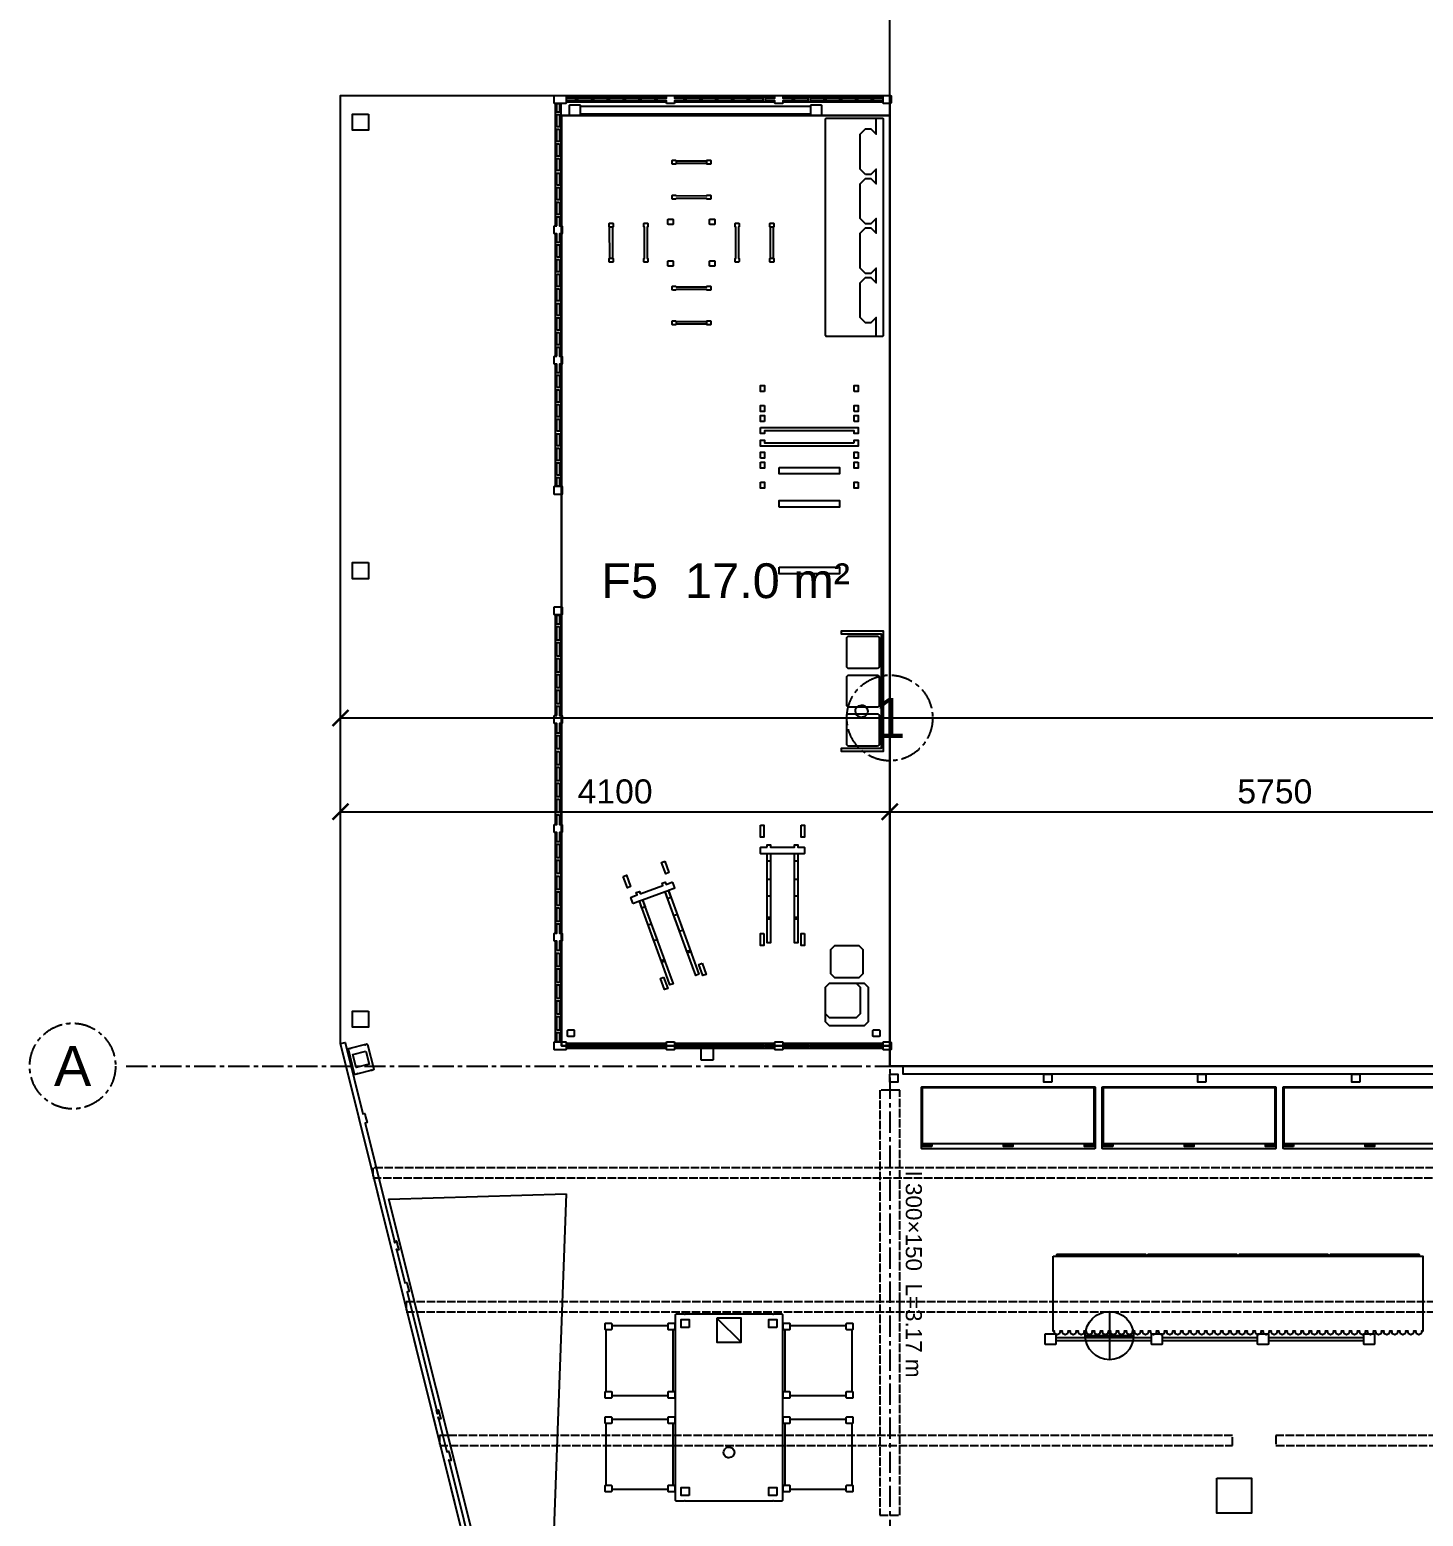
# Model space of a CAD drawing. Header units: millimetres. Extents: x -2320 to 44593, y -183000 to 30400.
# Drawn here: x -2320 to 8083, y -3362 to 7740 of the extents above; entities that cross this region are included whole.
import ezdxf
from ezdxf.enums import TextEntityAlignment as Align

# ---------------------------------------------------------------- set-up
doc = ezdxf.new("R2010")
doc.units = ezdxf.units.MM
doc.header["$LTSCALE"] = 50
doc.linetypes.add('CENTER', pattern=[5.08, 3.175, -0.635, 0.635, -0.635])
doc.linetypes.add('DASHED', pattern=[1.524, 1.27, -0.254])
for name, color, linetype in [('A-AIVAN', 40, 'Continuous'), ('A-BLDG', 8, 'Continuous'), ('A-DIMS', 1, 'Continuous'), ('A-FACADE', 150, 'Continuous'), ('A-FLOR-F1', 2, 'Continuous'), ('A-FLOR-F5', 50, 'Continuous'), ('A-FLOR-TEXT', 7, 'Continuous'), ('A-FURN', 3, 'Continuous'), ('A-FURN-BASE', 9, 'Continuous'), ('A-KIDS', 50, 'Continuous'), ('A-MISC', 9, 'Continuous'), ('A-WALL-CUT', 7, 'Continuous'), ('E-LITE', 1, 'Continuous'), ('E-POWR', 5, 'Continuous'), ('S-BEAM', 1, 'DASHED'), ('S-GRID', 8, 'CENTER'), ('S-PURL', 9, 'DASHED')]:
    doc.layers.add(name, color=color, linetype=linetype)
doc.styles.add('VN', font='arial.ttf')
doc.dimstyles.new('SMK', dxfattribs={"dimtxt": 180, "dimasz": 120, "dimexe": 120, "dimexo": 80, "dimgap": 60, "dimtad": 1, "dimdec": 0, "dimtxsty": 'VN', "dimblk": 'ARCHTICK', "dimcen": 2.5, "dimclrd": 1, "dimclre": 1, "dimclrt": 7, "dimazin": 3, "dimtfac": 1, "dimtmove": 0, "dimatfit": 3})

# ---------------------------------------------------------------- blocks, each defined once
blk = doc.blocks.new('_ARCHTICK')
at = {"color": 0, "linetype": 'BYBLOCK', "const_width": 0.15}
blk.add_lwpolyline([(-0.5, -0.5), (0.5, 0.5)], dxfattribs=at)

msp = doc.modelspace()

# ---------------------------------------------------------------- linework, layer by layer
at = {"layer": 'A-AIVAN'}
msp.add_lwpolyline([(2695.7, 133.6), (2777.7, 133.6), (2781.7, 129.6), (2781.7, 47.6), (2777.7, 43.6), (2695.7, 43.6), (2691.7, 47.6), (2691.7, 129.6)], close=True, dxfattribs=at)
at = {"layer": 'A-BLDG'}
for points in [[(37100, 30400), (37100, 0), (4100, 0), (4100, 30400)], [(37000, 0), (37000, -60), (4200, -60), (4200, 0)], [(4100, -120), (4100, -60), (4160, -60), (4160, -120)], [(5310, -120), (5250, -120), (5250, -60), (5310, -60)], [(6460, -120), (6400, -120), (6400, -60), (6460, -60)], [(7610, -120), (7550, -120), (7550, -60), (7610, -60)]]:
    msp.add_lwpolyline(points, close=True, dxfattribs=at)
at = {"layer": 'A-FACADE'}
msp.add_lwpolyline([(105, -59.9), (58.6, 126.4), (61.6, 131.3), (73.2, 134.2), (78.1, 131.3), (81, 136.1), (178, 160.3), (182.9, 157.3), (185.8, 162.2), (197.4, 165.1), (202.3, 162.2), (248.6, -24.2), (245.7, -29), (234.1, -31.9), (229.2, -29), (226.3, -33.8), (129.2, -58), (124.4, -55.1), (121.5, -59.9), (109.8, -62.8)], close=True, dxfattribs=at)
at = {"layer": 'A-FLOR-F1'}
msp.add_lwpolyline([(18900, -10429.7), (18050, -10513.5), (18050, -10559.9), (15550, -10559.9), (15550, -10759.9), (9000, -11405.5), (9000, -9350), (3200, -9350), (3200, -11977.2), (3025, -11994.5), (0, 167.5), (0, 7250), (4100, 7250), (4100, 7100), (1650, 7100), (1650, 150), (4100, 150), (4100, 0), (15300, 0), (15300, -3300), (28500, -3300)], dxfattribs=at)
at = {"layer": 'A-FLOR-F5'}
msp.add_lwpolyline([(1650, 150), (1650, 7100), (4100, 7100), (4100, 150)], close=True, dxfattribs=at)
at = {"layer": 'A-FURN'}
for points in [[(5621, -580), (4349, -580), (4345, -576), (4345, -164), (4349, -160), (5621, -160), (5625, -164), (5625, -576)], [(6971, -580), (5699, -580), (5695, -576), (5695, -164), (5699, -160), (6971, -160), (6975, -164), (6975, -576)], [(8321, -580), (7049, -580), (7045, -576), (7045, -164), (7049, -160), (8321, -160), (8325, -164), (8325, -576)], [(4415, -600), (4345, -600), (4345, -585), (4415, -585)], [(4950, -585), (5020, -585), (5020, -600), (4950, -600)], [(5555, -585), (5625, -585), (5625, -600), (5555, -600)], [(5765, -600), (5695, -600), (5695, -585), (5765, -585)], [(6300, -585), (6370, -585), (6370, -600), (6300, -600)], [(6905, -585), (6975, -585), (6975, -600), (6905, -600)], [(7115, -600), (7045, -600), (7045, -585), (7115, -585)], [(7650, -585), (7720, -585), (7720, -600), (7650, -600)], [(2506, -1850), (2564, -1850), (2570, -1856), (2576, -1850), (3224, -1850), (3230, -1856), (3236, -1850), (3294, -1850), (3300, -1856), (3300, -3244), (3294, -3250), (3236, -3250), (3230, -3244), (3224, -3250), (2576, -3250), (2570, -3244), (2564, -3250), (2506, -3250), (2500, -3244), (2500, -1856)], [(1979, -1920), (2021, -1920), (2025, -1924), (2025, -1935), (2028, -1937), (2442, -1937), (2445, -1935), (2445, -1924), (2449, -1920), (2491, -1920), (2495, -1924), (2495, -1966), (2480, -1973), (2480, -2427), (2495, -2434), (2495, -2476), (2491, -2480), (2449, -2480), (2445, -2476), (2445, -2465), (2442, -2463), (2028, -2463), (2025, -2465), (2025, -2476), (2021, -2480), (1979, -2480), (1975, -2476), (1975, -2434), (1979, -2430), (1987, -2430), (1983, -2426), (1983, -1974), (1987, -1970), (1979, -1970), (1975, -1966), (1975, -1924)], [(3355, -1924), (3355, -1935), (3358, -1937), (3772, -1937), (3775, -1935), (3775, -1924), (3779, -1920), (3821, -1920), (3825, -1924), (3825, -1966), (3821, -1970), (3813, -1970), (3817, -1974), (3817, -2426), (3813, -2430), (3821, -2430), (3825, -2434), (3825, -2476), (3821, -2480), (3779, -2480), (3775, -2476), (3775, -2465), (3772, -2463), (3358, -2463), (3355, -2465), (3355, -2476), (3351, -2480), (3309, -2480), (3305, -2476), (3305, -2434), (3320, -2427), (3320, -1973), (3305, -1966), (3305, -1924), (3309, -1920), (3351, -1920)], [(5340, -2028), (6053.3, -2028), (6053.3, -2003), (6056.3, -2000), (6130.3, -2000), (6133.3, -2003), (6133.3, -2028), (6846.7, -2028), (6846.7, -2003), (6849.7, -2000), (6923.7, -2000), (6926.7, -2003), (6926.7, -2028), (7640, -2028), (7640, -2003), (7643, -2000), (7717, -2000), (7720, -2003), (7720, -2077), (7717, -2080), (7643, -2080), (7640, -2077), (7640, -2052), (6926.7, -2052), (6926.7, -2077), (6923.7, -2080), (6849.7, -2080), (6846.7, -2077), (6846.7, -2052), (6133.3, -2052), (6133.3, -2077), (6130.3, -2080), (6056.3, -2080), (6053.3, -2077), (6053.3, -2052), (5340, -2052), (5340, -2077), (5337, -2080), (5263, -2080), (5260, -2077), (5260, -2003), (5263, -2000), (5337, -2000), (5340, -2003)], [(1979, -2620), (2021, -2620), (2025, -2624), (2025, -2635), (2028, -2637), (2442, -2637), (2445, -2635), (2445, -2624), (2449, -2620), (2491, -2620), (2495, -2624), (2495, -2666), (2480, -2673), (2480, -3127), (2495, -3134), (2495, -3176), (2491, -3180), (2449, -3180), (2445, -3176), (2445, -3165), (2442, -3163), (2028, -3163), (2025, -3165), (2025, -3176), (2021, -3180), (1979, -3180), (1975, -3176), (1975, -3134), (1979, -3130), (1987, -3130), (1983, -3126), (1983, -2674), (1987, -2670), (1979, -2670), (1975, -2666), (1975, -2624)], [(3355, -2624), (3355, -2635), (3358, -2637), (3772, -2637), (3775, -2635), (3775, -2624), (3779, -2620), (3821, -2620), (3825, -2624), (3825, -2666), (3821, -2670), (3813, -2670), (3817, -2674), (3817, -3126), (3813, -3130), (3821, -3130), (3825, -3134), (3825, -3176), (3821, -3180), (3779, -3180), (3775, -3176), (3775, -3165), (3772, -3163), (3358, -3163), (3355, -3165), (3355, -3176), (3351, -3180), (3309, -3180), (3305, -3176), (3305, -3134), (3320, -3127), (3320, -2673), (3305, -2666), (3305, -2624), (3309, -2620), (3351, -2620)], [(2874.9, -2917.4), (2863.8, -2903.4), (2859.8, -2886), (2860.8, -2877.1), (2868.6, -2860.9), (2882.6, -2849.8), (2900, -2845.8), (2908.9, -2846.8), (2925.1, -2854.6), (2936.2, -2868.6), (2940.2, -2886), (2939.2, -2894.9), (2931.4, -2911.1), (2917.4, -2922.2), (2900, -2926.2), (2891.1, -2925.2)]]:
    msp.add_lwpolyline(points, close=True, dxfattribs=at)
at = {"layer": 'A-FURN-BASE'}
for points in [[(1598, 7250), (1682, 7250), (1685, 7247), (1685, 7193), (1682, 7190), (1598, 7190), (1595, 7193), (1595, 7247)], [(2490.3, 7250), (2493.3, 7247), (2493.3, 7240), (3241.7, 7240), (3241.7, 7247), (3244.7, 7250), (3298.7, 7250), (3301.7, 7247), (3301.7, 7240), (4048, 7240), (4048, 7200), (3301.7, 7200), (3301.7, 7193), (3298.7, 7190), (3244.7, 7190), (3241.7, 7193), (3241.7, 7200), (2493.3, 7200), (2493.3, 7193), (2490.3, 7190), (2436.3, 7190), (2433.3, 7193), (2433.3, 7200), (1687, 7200), (1687, 7240), (2433.3, 7240), (2433.3, 7247), (2436.3, 7250)], [(4050, 7247), (4053, 7250), (4107, 7250), (4110, 7247), (4110, 7193), (4107, 7190), (4053, 7190), (4050, 7193)], [(1605, 6276.7), (1605, 7188), (1645, 7188), (1645, 6276.7), (1652, 6276.7), (1655, 6273.7), (1655, 6219.7), (1652, 6216.7), (1645, 6216.7), (1645, 5303.3), (1652, 5303.3), (1655, 5300.3), (1655, 5246.3), (1652, 5243.3), (1645, 5243.3), (1645, 4332), (1605, 4332), (1605, 5243.3), (1598, 5243.3), (1595, 5246.3), (1595, 5300.3), (1598, 5303.3), (1605, 5303.3), (1605, 6216.7), (1598, 6216.7), (1595, 6219.7), (1595, 6273.7), (1598, 6276.7)], [(1790, 7176), (1790, 7104), (1786, 7100), (1714, 7100), (1710, 7104), (1710, 7176), (1714, 7180), (1786, 7180)], [(3510, 7104), (3510, 7176), (3514, 7180), (3586, 7180), (3590, 7176), (3590, 7104), (3586, 7100), (3514, 7100)], [(3620, 5456), (3620, 7074), (3626, 7080), (4044, 7080), (4050, 7074), (4050, 5456), (4044, 5450), (3626, 5450)], [(2502, 6735), (2478, 6735), (2475, 6738), (2475, 6762), (2478, 6765), (2502, 6765), (2505, 6760), (2735, 6760), (2738, 6765), (2762, 6765), (2765, 6762), (2765, 6738), (2762, 6735), (2738, 6735), (2735, 6740), (2505, 6740)], [(2505, 6502), (2735, 6500), (2738, 6505), (2762, 6505), (2765, 6502), (2765, 6478), (2762, 6475), (2738, 6475), (2735, 6480), (2505, 6480), (2502, 6475), (2478, 6475), (2475, 6478), (2475, 6502), (2478, 6505), (2502, 6505)], [(2008, 6265), (2005, 6268), (2005, 6292), (2008, 6295), (2032, 6295), (2035, 6292), (2035, 6268), (2030, 6265), (2030, 6035), (2035, 6032), (2035, 6008), (2032, 6005), (2008, 6005), (2005, 6008), (2005, 6032), (2010, 6035)], [(2265, 6292), (2268, 6295), (2292, 6295), (2295, 6292), (2295, 6268), (2290, 6265), (2290, 6035), (2295, 6032), (2295, 6008), (2292, 6005), (2268, 6005), (2265, 6008), (2265, 6032), (2270, 6035), (2270, 6265), (2265, 6268)], [(2484.4, 6288.6), (2481.4, 6285.6), (2447.4, 6285.6), (2444.4, 6288.6), (2444.4, 6322.6), (2447.4, 6325.6), (2481.4, 6325.6), (2484.4, 6322.6)], [(2755.6, 6322.6), (2758.6, 6325.6), (2792.6, 6325.6), (2795.6, 6322.6), (2795.6, 6288.6), (2792.6, 6285.6), (2758.6, 6285.6), (2755.6, 6288.6)], [(2975, 6268), (2970, 6265), (2970, 6035), (2975, 6032), (2975, 6008), (2972, 6005), (2948, 6005), (2945, 6008), (2945, 6032), (2950, 6035), (2950, 6265), (2945, 6268), (2945, 6292), (2948, 6295), (2972, 6295), (2975, 6292)], [(3205, 6268), (3205, 6292), (3208, 6295), (3232, 6295), (3235, 6292), (3235, 6268), (3230, 6265), (3230, 6035), (3235, 6032), (3235, 6008), (3232, 6005), (3208, 6005), (3205, 6008), (3205, 6032), (3210, 6035), (3210, 6265)], [(2444.4, 6011.4), (2447.4, 6014.4), (2481.4, 6014.4), (2484.4, 6011.4), (2484.4, 5977.4), (2481.4, 5974.4), (2447.4, 5974.4), (2444.4, 5977.4)], [(2795.6, 5977.4), (2792.6, 5974.4), (2758.6, 5974.4), (2755.6, 5977.4), (2755.6, 6011.4), (2758.6, 6014.4), (2792.6, 6014.4), (2795.6, 6011.4)], [(2478, 5795), (2475, 5798), (2475, 5822), (2478, 5825), (2502, 5825), (2505, 5820), (2735, 5820), (2738, 5825), (2762, 5825), (2765, 5822), (2765, 5798), (2762, 5795), (2738, 5795), (2735, 5800), (2505, 5800), (2502, 5795)], [(2502, 5535), (2478, 5535), (2475, 5538), (2475, 5562), (2478, 5565), (2502, 5565), (2505, 5560), (2735, 5560), (2738, 5565), (2762, 5565), (2765, 5562), (2765, 5538), (2762, 5535), (2738, 5535), (2735, 5540), (2505, 5540)], [(3165, 5037.9), (3135, 5037.9), (3135, 5082.6), (3165, 5082.6)], [(3835, 5037.9), (3835, 5082.6), (3865, 5082.6), (3865, 5037.9)], [(3135, 4362.1), (3165, 4362.1), (3165, 4317.4), (3135, 4317.4)], [(3865, 4362.1), (3865, 4317.4), (3835, 4317.4), (3835, 4362.1)], [(1595, 4327), (1598, 4330), (1652, 4330), (1655, 4327), (1655, 4273), (1652, 4270), (1598, 4270), (1595, 4273)], [(3275, 3725.4), (3725, 3725.4), (3725, 3676.9), (3275, 3676.9)], [(1595, 3427), (1598, 3430), (1652, 3430), (1655, 3427), (1655, 3373), (1652, 3370), (1598, 3370), (1595, 3373)], [(1598, 2617.5), (1605, 2617.5), (1605, 3368), (1645, 3368), (1645, 2617.5), (1652, 2617.5), (1655, 2614.5), (1655, 2560.5), (1652, 2557.5), (1645, 2557.5), (1645, 1805), (1652, 1805), (1655, 1802), (1655, 1748), (1652, 1745), (1645, 1745), (1645, 992.5), (1652, 992.5), (1655, 989.5), (1655, 935.5), (1652, 932.5), (1645, 932.5), (1645, 182), (1605, 182), (1605, 932.5), (1598, 932.5), (1595, 935.5), (1595, 989.5), (1598, 992.5), (1605, 992.5), (1605, 1745), (1598, 1745), (1595, 1748), (1595, 1802), (1598, 1805), (1605, 1805), (1605, 2557.5), (1598, 2557.5), (1595, 2560.5), (1595, 2614.5)], [(4038, 3225), (3740, 3225), (3740, 3250), (4050, 3250), (4050, 2350), (3740, 2350), (3740, 2375), (4038, 2375)], [(4010, 2970), (3790, 2970), (3780, 2980), (3780, 3200), (3790, 3210), (4010, 3210), (4020, 3200), (4020, 2980)], [(3780, 2910), (3790, 2920), (4010, 2920), (4020, 2910), (4020, 2690), (4010, 2680), (3790, 2680), (3780, 2690)], [(4010, 2390), (3790, 2390), (3780, 2400), (3780, 2620), (3790, 2630), (4010, 2630), (4020, 2620), (4020, 2400)], [(3135, 1800), (3160, 1800), (3160, 1710.8), (3135, 1710.8)], [(3440, 1800), (3465, 1800), (3465, 1710.8), (3440, 1710.8)], [(3185, 1635), (3185, 1653.3), (3210, 1653.3), (3210, 1635), (3390, 1635), (3390, 1653.3), (3415, 1653.3), (3415, 1635), (3462, 1635), (3465, 1632), (3465, 1588), (3462, 1585), (3415, 1585), (3415, 1097.9), (3390, 1097.9), (3390, 1585), (3210, 1585), (3210, 1097.9), (3185, 1097.9), (3185, 1585), (3138, 1585), (3135, 1588), (3135, 1632), (3138, 1635)], [(2420.7, 1529.3), (2451.3, 1445.5), (2427.8, 1436.9), (2397.2, 1520.7)], [(2110.7, 1416.1), (2134.2, 1424.7), (2164.8, 1340.9), (2141.3, 1332.3)], [(2237.7, 1286.9), (2406.8, 1348.6), (2400.6, 1365.7), (2424, 1374.3), (2430.3, 1357.2), (2474.5, 1373.3), (2478.3, 1371.5), (2493.4, 1330.1), (2491.6, 1326.3), (2447.4, 1310.2), (2614.5, 852.6), (2591, 844.1), (2424, 1301.6), (2254.9, 1239.9), (2421.9, 782.3), (2398.4, 773.8), (2231.4, 1231.3), (2187.2, 1215.2), (2183.4, 1217), (2168.3, 1258.3), (2170.1, 1262.2), (2214.2, 1278.3), (2208, 1295.4), (2231.5, 1304)], [(3160, 989.2), (3160, 900), (3135, 900), (3135, 989.2)], [(3465, 989.2), (3465, 900), (3440, 900), (3440, 989.2)], [(3900, 870), (3900, 690), (3870, 660), (3690, 660), (3660, 690), (3660, 870), (3690, 900), (3870, 900)], [(2698.7, 767.7), (2729.3, 683.9), (2705.8, 675.3), (2675.2, 759.1)], [(2412.2, 663.1), (2442.8, 579.3), (2419.3, 570.7), (2388.7, 654.5)], [(3940, 590), (3940, 330), (3910, 300), (3650, 300), (3620, 330), (3620, 590), (3650, 620), (3910, 620)], [(1745, 266), (1745, 224), (1741, 220), (1699, 220), (1695, 224), (1695, 266), (1699, 270), (1741, 270)], [(3975, 224), (3975, 266), (3979, 270), (4021, 270), (4025, 266), (4025, 224), (4021, 220), (3979, 220)], [(121.5, -59.9), (109.8, -62.8), (105, -59.9), (58.6, 126.4), (61.6, 131.3), (73.2, 134.2), (78.1, 131.3), (81, 136.1), (178, 160.3), (182.9, 157.3), (185.8, 162.2), (197.4, 165.1), (202.3, 162.2), (248.6, -24.2), (245.7, -29), (234.1, -31.9), (229.2, -29), (226.3, -33.8), (129.2, -58), (124.4, -55.1)], [(1598, 180), (1682, 180), (1685, 177), (1685, 123), (1682, 120), (1598, 120), (1595, 123), (1595, 177)], [(2436.3, 180), (2490.3, 180), (2493.3, 177), (2493.3, 170), (3241.7, 170), (3241.7, 177), (3244.7, 180), (3298.7, 180), (3301.7, 177), (3301.7, 170), (4048, 170), (4048, 130), (3301.7, 130), (3301.7, 123), (3298.7, 120), (3244.7, 120), (3241.7, 123), (3241.7, 130), (2493.3, 130), (2493.3, 123), (2490.3, 120), (2436.3, 120), (2433.3, 123), (2433.3, 130), (1687, 130), (1687, 170), (2433.3, 170), (2433.3, 177)], [(2777.7, 133.6), (2781.7, 129.6), (2781.7, 47.6), (2777.7, 43.6), (2695.7, 43.6), (2691.7, 47.6), (2691.7, 129.6), (2695.7, 133.6)], [(4050, 177), (4053, 180), (4107, 180), (4110, 177), (4110, 123), (4107, 120), (4053, 120), (4050, 123)], [(5630, -618), (4340, -618), (4337, -615), (4337, -157), (4340, -154), (5630, -154), (5633, -157), (5633, -615)], [(5690, -618), (5687, -615), (5687, -157), (5690, -154), (6980, -154), (6983, -157), (6983, -615), (6980, -618)], [(7040, -618), (7037, -615), (7037, -157), (7040, -154), (8330, -154), (8333, -157), (8333, -615), (8330, -618)], [(1685.8, -953.4), (1579.1, -3803.7), (1068.2, -3818.5), (360.7, -994.6)], [(5320, -1420), (8080, -1420), (8080, -1980), (8069.9, -1980), (8072, -1985), (8065.6, -2000.6), (8050, -2007), (8034.4, -2000.6), (8028, -1985), (8030.1, -1980), (8009.9, -1980), (8012, -1985), (8005.6, -2000.6), (7990, -2007), (7974.4, -2000.6), (7968, -1985), (7970.1, -1980), (7949.9, -1980), (7952, -1985), (7945.6, -2000.6), (7930, -2007), (7914.4, -2000.6), (7908, -1985), (7910.1, -1980), (7889.9, -1980), (7892, -1985), (7885.6, -2000.6), (7870, -2007), (7854.4, -2000.6), (7848, -1985), (7850.1, -1980), (7829.9, -1980), (7832, -1985), (7825.6, -2000.6), (7810, -2007), (7794.4, -2000.6), (7788, -1985), (7790.1, -1980), (7769.9, -1980), (7772, -1985), (7765.6, -2000.6), (7750, -2007), (7734.4, -2000.6), (7728, -1985), (7730.1, -1980), (7709.9, -1980), (7712, -1985), (7705.6, -2000.6), (7690, -2007), (7674.4, -2000.6), (7668, -1985), (7670.1, -1980), (7649.9, -1980), (7652, -1985), (7645.6, -2000.6), (7630, -2007), (7614.4, -2000.6), (7608, -1985), (7610.1, -1980), (7589.9, -1980), (7592, -1985), (7585.6, -2000.6), (7570, -2007), (7554.4, -2000.6), (7548, -1985), (7550.1, -1980), (7529.9, -1980), (7532, -1985), (7525.6, -2000.6), (7510, -2007), (7494.4, -2000.6), (7488, -1985), (7490.1, -1980), (7469.9, -1980), (7472, -1985), (7465.6, -2000.6), (7450, -2007), (7434.4, -2000.6), (7428, -1985), (7430.1, -1980), (7409.9, -1980), (7412, -1985), (7405.6, -2000.6), (7390, -2007), (7374.4, -2000.6), (7368, -1985), (7370.1, -1980), (7349.9, -1980), (7352, -1985), (7345.6, -2000.6), (7330, -2007), (7314.4, -2000.6), (7308, -1985), (7310.1, -1980), (7289.9, -1980), (7292, -1985), (7285.6, -2000.6), (7270, -2007), (7254.4, -2000.6), (7248, -1985), (7250.1, -1980), (7229.9, -1980), (7232, -1985), (7225.6, -2000.6), (7210, -2007), (7194.4, -2000.6), (7188, -1985), (7190.1, -1980), (7169.9, -1980), (7172, -1985), (7165.6, -2000.6), (7150, -2007), (7134.4, -2000.6), (7128, -1985), (7130.1, -1980), (7109.9, -1980), (7112, -1985), (7105.6, -2000.6), (7090, -2007), (7074.4, -2000.6), (7068, -1985), (7070.1, -1980), (7049.9, -1980), (7052, -1985), (7045.6, -2000.6), (7030, -2007), (7014.4, -2000.6), (7008, -1985), (7010.1, -1980), (6989.9, -1980), (6992, -1985), (6985.6, -2000.6), (6970, -2007), (6954.4, -2000.6), (6948, -1985), (6950.1, -1980), (6929.9, -1980), (6932, -1985), (6925.6, -2000.6), (6910, -2007), (6894.4, -2000.6), (6888, -1985), (6890.1, -1980), (6869.9, -1980), (6872, -1985), (6865.6, -2000.6), (6850, -2007), (6834.4, -2000.6), (6828, -1985), (6830.1, -1980), (6809.9, -1980), (6812, -1985), (6805.6, -2000.6), (6790, -2007), (6774.4, -2000.6), (6768, -1985), (6770.1, -1980), (6749.9, -1980), (6752, -1985), (6745.6, -2000.6), (6730, -2007), (6714.4, -2000.6), (6708, -1985), (6710.1, -1980), (6689.9, -1980), (6692, -1985), (6685.6, -2000.6), (6670, -2007), (6654.4, -2000.6), (6648, -1985), (6650.1, -1980), (6629.9, -1980), (6632, -1985), (6625.6, -2000.6), (6610, -2007), (6594.4, -2000.6), (6588, -1985), (6590.1, -1980), (6569.9, -1980), (6572, -1985), (6565.6, -2000.6), (6550, -2007), (6534.4, -2000.6), (6528, -1985), (6530.1, -1980), (6509.9, -1980), (6512, -1985), (6505.6, -2000.6), (6490, -2007), (6474.4, -2000.6), (6468, -1985), (6470.1, -1980), (6449.9, -1980), (6452, -1985), (6445.6, -2000.6), (6430, -2007), (6414.4, -2000.6), (6408, -1985), (6410.1, -1980), (6389.9, -1980), (6392, -1985), (6385.6, -2000.6), (6370, -2007), (6354.4, -2000.6), (6348, -1985), (6350.1, -1980), (6329.9, -1980), (6332, -1985), (6325.6, -2000.6), (6310, -2007), (6294.4, -2000.6), (6288, -1985), (6290.1, -1980), (6269.9, -1980), (6272, -1985), (6265.6, -2000.6), (6250, -2007), (6234.4, -2000.6), (6228, -1985), (6230.1, -1980), (6209.9, -1980), (6212, -1985), (6205.6, -2000.6), (6190, -2007), (6174.4, -2000.6), (6168, -1985), (6170.1, -1980), (6149.9, -1980), (6152, -1985), (6145.6, -2000.6), (6130, -2007), (6114.4, -2000.6), (6108, -1985), (6110.1, -1980), (6089.9, -1980), (6092, -1985), (6085.6, -2000.6), (6070, -2007), (6054.4, -2000.6), (6048, -1985), (6050.1, -1980), (6029.9, -1980), (6032, -1985), (6025.6, -2000.6), (6010, -2007), (5994.4, -2000.6), (5988, -1985), (5990.1, -1980), (5969.9, -1980), (5972, -1985), (5965.6, -2000.6), (5950, -2007), (5934.4, -2000.6), (5928, -1985), (5930.1, -1980), (5909.9, -1980), (5912, -1985), (5905.6, -2000.6), (5890, -2007), (5874.4, -2000.6), (5868, -1985), (5870.1, -1980), (5849.9, -1980), (5852, -1985), (5845.6, -2000.6), (5830, -2007), (5814.4, -2000.6), (5808, -1985), (5810.1, -1980), (5789.9, -1980), (5792, -1985), (5785.6, -2000.6), (5770, -2007), (5754.4, -2000.6), (5748, -1985), (5750.1, -1980), (5729.9, -1980), (5732, -1985), (5725.6, -2000.6), (5710, -2007), (5694.4, -2000.6), (5688, -1985), (5690.1, -1980), (5669.9, -1980), (5672, -1985), (5665.6, -2000.6), (5650, -2007), (5634.4, -2000.6), (5628, -1985), (5630.1, -1980), (5609.9, -1980), (5612, -1985), (5605.6, -2000.6), (5590, -2007), (5574.4, -2000.6), (5568, -1985), (5570.1, -1980), (5549.9, -1980), (5552, -1985), (5545.6, -2000.6), (5530, -2007), (5514.4, -2000.6), (5508, -1985), (5510.1, -1980), (5489.9, -1980), (5492, -1985), (5485.6, -2000.6), (5470, -2007), (5454.4, -2000.6), (5448, -1985), (5450.1, -1980), (5429.9, -1980), (5432, -1985), (5425.6, -2000.6), (5410, -2007), (5394.4, -2000.6), (5388, -1985), (5390.1, -1980), (5369.9, -1980), (5372, -1985), (5365.6, -2000.6), (5350, -2007), (5334.4, -2000.6), (5328, -1985), (5330.1, -1980), (5320, -1980)], [(6009, -1417), (5351, -1417), (5351, -1408), (6009, -1408)], [(6031, -1408), (6689, -1408), (6689, -1417), (6031, -1417)], [(6711, -1417), (6711, -1408), (7369, -1408), (7369, -1417)], [(7391, -1417), (7391, -1408), (8049, -1408), (8049, -1417)], [(2025, -1966), (2021, -1970), (1979, -1970), (1975, -1966), (1975, -1924), (1979, -1920), (2021, -1920), (2025, -1924)], [(2495, -1966), (2491, -1970), (2449, -1970), (2445, -1966), (2445, -1924), (2449, -1920), (2491, -1920), (2495, -1924)], [(2603, -1953), (2542, -1953), (2542, -1892), (2603, -1892)], [(3258, -1953), (3197, -1953), (3197, -1892), (3258, -1892)], [(3305, -1924), (3309, -1920), (3351, -1920), (3355, -1924), (3355, -1966), (3351, -1970), (3309, -1970), (3305, -1966)], [(3775, -1924), (3779, -1920), (3821, -1920), (3825, -1924), (3825, -1966), (3821, -1970), (3779, -1970), (3775, -1966)], [(5340, -2077), (5337, -2080), (5263, -2080), (5260, -2077), (5260, -2003), (5263, -2000), (5337, -2000), (5340, -2003)], [(6133.3, -2077), (6130.3, -2080), (6056.3, -2080), (6053.3, -2077), (6053.3, -2003), (6056.3, -2000), (6130.3, -2000), (6133.3, -2003)], [(6926.7, -2077), (6923.7, -2080), (6849.7, -2080), (6846.7, -2077), (6846.7, -2003), (6849.7, -2000), (6923.7, -2000), (6926.7, -2003)], [(7720, -2077), (7717, -2080), (7643, -2080), (7640, -2077), (7640, -2003), (7643, -2000), (7717, -2000), (7720, -2003)], [(2025, -2476), (2021, -2480), (1979, -2480), (1975, -2476), (1975, -2434), (1979, -2430), (2021, -2430), (2025, -2434)], [(2495, -2476), (2491, -2480), (2449, -2480), (2445, -2476), (2445, -2434), (2449, -2430), (2491, -2430), (2495, -2434)], [(3305, -2434), (3309, -2430), (3351, -2430), (3355, -2434), (3355, -2476), (3351, -2480), (3309, -2480), (3305, -2476)], [(3775, -2434), (3779, -2430), (3821, -2430), (3825, -2434), (3825, -2476), (3821, -2480), (3779, -2480), (3775, -2476)], [(2025, -2666), (2021, -2670), (1979, -2670), (1975, -2666), (1975, -2624), (1979, -2620), (2021, -2620), (2025, -2624)], [(2495, -2666), (2491, -2670), (2449, -2670), (2445, -2666), (2445, -2624), (2449, -2620), (2491, -2620), (2495, -2624)], [(3305, -2624), (3309, -2620), (3351, -2620), (3355, -2624), (3355, -2666), (3351, -2670), (3309, -2670), (3305, -2666)], [(3775, -2624), (3779, -2620), (3821, -2620), (3825, -2624), (3825, -2666), (3821, -2670), (3779, -2670), (3775, -2666)], [(2025, -3176), (2021, -3180), (1979, -3180), (1975, -3176), (1975, -3134), (1979, -3130), (2021, -3130), (2025, -3134)], [(2495, -3176), (2491, -3180), (2449, -3180), (2445, -3176), (2445, -3134), (2449, -3130), (2491, -3130), (2495, -3134)], [(2603, -3208), (2542, -3208), (2542, -3147), (2603, -3147)], [(3258, -3208), (3197, -3208), (3197, -3147), (3258, -3147)], [(3305, -3134), (3309, -3130), (3351, -3130), (3355, -3134), (3355, -3176), (3351, -3180), (3309, -3180), (3305, -3176)], [(3775, -3134), (3779, -3130), (3821, -3130), (3825, -3134), (3825, -3176), (3821, -3180), (3779, -3180), (3775, -3176)]]:
    msp.add_lwpolyline(points, close=True, dxfattribs=at)
at = {"layer": 'A-KIDS'}
for points in [[(1682, 7190), (1635, 7190), (1635, 7124.3), (1615, 7124.3), (1615, 7190), (1598, 7190), (1595, 7193), (1595, 7247), (1598, 7250), (1682, 7250), (1685, 7247), (1685, 7230), (1755.2, 7230), (1755.2, 7210), (1685, 7210), (1685, 7193)], [(1772.9, 7230), (1873.2, 7230), (1873.2, 7210), (1772.9, 7210)], [(1991.3, 7210), (1890.9, 7210), (1890.9, 7230), (1991.3, 7230)], [(2009, 7230), (2109.3, 7230), (2109.3, 7210), (2009, 7210)], [(2227.4, 7210), (2127.1, 7210), (2127.1, 7230), (2227.4, 7230)], [(2245.1, 7230), (2345.4, 7230), (2345.4, 7210), (2245.1, 7210)], [(2363.2, 7230), (2433.3, 7230), (2433.3, 7247), (2436.3, 7250), (2490.3, 7250), (2493.3, 7247), (2493.3, 7230), (2563.5, 7230), (2563.5, 7210), (2493.3, 7210), (2493.3, 7193), (2490.3, 7190), (2436.3, 7190), (2433.3, 7193), (2433.3, 7210), (2363.2, 7210)], [(2581.2, 7230), (2681.6, 7230), (2681.6, 7210), (2581.2, 7210)], [(2699.3, 7230), (2799.6, 7230), (2799.6, 7210), (2699.3, 7210)], [(2917.7, 7210), (2817.3, 7210), (2817.3, 7230), (2917.7, 7230)], [(2935.4, 7230), (3035.7, 7230), (3035.7, 7210), (2935.4, 7210)], [(3153.8, 7210), (3053.5, 7210), (3053.5, 7230), (3153.8, 7230)], [(3171.5, 7230), (3241.7, 7230), (3241.7, 7247), (3244.7, 7250), (3298.7, 7250), (3301.7, 7247), (3301.7, 7230), (3371.8, 7230), (3371.8, 7210), (3301.7, 7210), (3301.7, 7193), (3298.7, 7190), (3244.7, 7190), (3241.7, 7193), (3241.7, 7210), (3171.5, 7210)], [(3489.9, 7210), (3389.6, 7210), (3389.6, 7230), (3489.9, 7230)], [(3507.6, 7230), (3607.9, 7230), (3607.9, 7210), (3507.6, 7210)], [(3726, 7210), (3625.7, 7210), (3625.7, 7230), (3726, 7230)], [(3743.7, 7230), (3844, 7230), (3844, 7210), (3743.7, 7210)], [(3962.1, 7210), (3861.8, 7210), (3861.8, 7230), (3962.1, 7230)], [(3979.8, 7230), (4050, 7230), (4050, 7247), (4053, 7250), (4107, 7250), (4110, 7247), (4110, 7193), (4107, 7190), (4053, 7190), (4050, 7193), (4050, 7210), (3979.8, 7210)], [(1615, 7015.1), (1615, 7106.6), (1635, 7106.6), (1635, 7015.1)], [(1793, 7170), (3507, 7170), (3510, 7167), (3510, 7176), (3514, 7180), (3586, 7180), (3590, 7176), (3590, 7104), (3586, 7100), (3514, 7100), (3510, 7104), (3510, 7113), (3507, 7110), (1793, 7110), (1790, 7113), (1790, 7104), (1786, 7100), (1714, 7100), (1710, 7104), (1710, 7176), (1714, 7180), (1786, 7180), (1790, 7176), (1790, 7167)], [(1635, 6997.4), (1635, 6906), (1615, 6906), (1615, 6997.4)], [(3920, 6660), (3880, 6700), (3880, 6960), (3920, 7000), (3960, 7000), (4000, 6960), (4000, 7076), (4004, 7080), (4046, 7080), (4050, 7076), (4050, 5454), (4046, 5450), (4004, 5450), (4000, 5454), (4000, 5590), (3960, 5550), (3920, 5550), (3880, 5590), (3880, 5850), (3920, 5890), (3960, 5890), (4000, 5850), (4000, 5960), (3960, 5920), (3920, 5920), (3880, 5960), (3880, 6220), (3920, 6260), (3960, 6260), (4000, 6220), (4000, 6330), (3960, 6290), (3920, 6290), (3880, 6330), (3880, 6590), (3920, 6630), (3960, 6630), (4000, 6590), (4000, 6700), (3960, 6660)], [(1635, 6888.2), (1635, 6796.8), (1615, 6796.8), (1615, 6888.2)], [(1635, 6779), (1635, 6687.6), (1615, 6687.6), (1615, 6779)], [(1615, 6578.5), (1615, 6669.9), (1635, 6669.9), (1635, 6578.5)], [(2475, 6738), (2475, 6762), (2478, 6765), (2502, 6765), (2505, 6762), (2505, 6738), (2502, 6735), (2478, 6735)], [(2735, 6738), (2735, 6762), (2738, 6765), (2762, 6765), (2765, 6762), (2765, 6738), (2762, 6735), (2738, 6735)], [(1615, 6469.3), (1615, 6560.7), (1635, 6560.7), (1635, 6469.3)], [(1635, 6451.6), (1635, 6360.1), (1615, 6360.1), (1615, 6451.6)], [(1615, 6276.7), (1615, 6342.4), (1635, 6342.4), (1635, 6276.7), (1652, 6276.7), (1655, 6273.7), (1655, 6219.7), (1652, 6216.7), (1635, 6216.7), (1635, 6150.9), (1615, 6150.9), (1615, 6216.7), (1598, 6216.7), (1595, 6219.7), (1595, 6273.7), (1598, 6276.7)], [(2032, 6265), (2008, 6265), (2005, 6268), (2005, 6292), (2008, 6295), (2032, 6295), (2035, 6292), (2035, 6268)], [(2447.4, 6285.6), (2444.4, 6288.6), (2444.4, 6322.6), (2447.4, 6325.6), (2481.4, 6325.6), (2484.4, 6322.6), (2484.4, 6288.6), (2481.4, 6285.6)], [(2792.6, 6325.6), (2795.6, 6322.6), (2795.6, 6288.6), (2792.6, 6285.6), (2758.6, 6285.6), (2755.6, 6288.6), (2755.6, 6322.6), (2758.6, 6325.6)], [(3208, 6295), (3232, 6295), (3235, 6292), (3235, 6268), (3232, 6265), (3208, 6265), (3205, 6268), (3205, 6292)], [(1615, 6041.8), (1615, 6133.2), (1635, 6133.2), (1635, 6041.8)], [(1635, 6024), (1635, 5932.6), (1615, 5932.6), (1615, 6024)], [(2032, 6005), (2008, 6005), (2005, 6008), (2005, 6032), (2008, 6035), (2032, 6035), (2035, 6032), (2035, 6008)], [(2481.4, 6014.4), (2484.4, 6011.4), (2484.4, 5977.4), (2481.4, 5974.4), (2447.4, 5974.4), (2444.4, 5977.4), (2444.4, 6011.4), (2447.4, 6014.4)], [(2758.6, 5974.4), (2755.6, 5977.4), (2755.6, 6011.4), (2758.6, 6014.4), (2792.6, 6014.4), (2795.6, 6011.4), (2795.6, 5977.4), (2792.6, 5974.4)], [(3208, 6035), (3232, 6035), (3235, 6032), (3235, 6008), (3232, 6005), (3208, 6005), (3205, 6008), (3205, 6032)], [(1615, 5914.9), (1635, 5914.9), (1635, 5823.5), (1615, 5823.5)], [(1635, 5805.7), (1635, 5714.3), (1615, 5714.3), (1615, 5805.7)], [(1615, 5605.1), (1615, 5696.5), (1635, 5696.5), (1635, 5605.1)], [(1615, 5496), (1615, 5587.4), (1635, 5587.4), (1635, 5496)], [(2505, 5562), (2505, 5538), (2502, 5535), (2478, 5535), (2475, 5538), (2475, 5562), (2478, 5565), (2502, 5565)], [(2765, 5562), (2765, 5538), (2762, 5535), (2738, 5535), (2735, 5538), (2735, 5562), (2738, 5565), (2762, 5565)], [(1635, 5478.2), (1635, 5386.8), (1615, 5386.8), (1615, 5478.2)], [(1615, 5303.3), (1615, 5369.1), (1635, 5369.1), (1635, 5303.3), (1652, 5303.3), (1655, 5300.3), (1655, 5246.3), (1652, 5243.3), (1635, 5243.3), (1635, 5177.6), (1615, 5177.6), (1615, 5243.3), (1598, 5243.3), (1595, 5246.3), (1595, 5300.3), (1598, 5303.3)], [(1615, 5068.4), (1615, 5159.9), (1635, 5159.9), (1635, 5068.4)], [(1635, 5050.7), (1635, 4959.3), (1615, 4959.3), (1615, 5050.7)], [(1635, 4941.5), (1635, 4850.1), (1615, 4850.1), (1615, 4941.5)], [(3165, 4933.5), (3165, 4888.9), (3135, 4888.9), (3135, 4933.5)], [(3835, 4888.9), (3835, 4933.5), (3865, 4933.5), (3865, 4888.9)], [(1615, 4741), (1615, 4832.4), (1635, 4832.4), (1635, 4741)], [(3165, 4814.3), (3135, 4814.3), (3135, 4859), (3165, 4859)], [(3835, 4814.3), (3835, 4859), (3865, 4859), (3865, 4814.3)], [(1615, 4631.8), (1615, 4723.2), (1635, 4723.2), (1635, 4631.8)], [(3135, 4769.6), (3865, 4769.6), (3865, 4724.9), (3835, 4724.9), (3835, 4744.2), (3165, 4744.2), (3165, 4724.9), (3135, 4724.9)], [(3835, 4655.8), (3835, 4675.1), (3865, 4675.1), (3865, 4630.4), (3135, 4630.4), (3135, 4675.1), (3165, 4675.1), (3165, 4655.8)], [(1635, 4614), (1635, 4522.6), (1615, 4522.6), (1615, 4614)], [(3135, 4541), (3135, 4585.7), (3165, 4585.7), (3165, 4541)], [(3865, 4585.7), (3865, 4541), (3835, 4541), (3835, 4585.7)], [(1615, 4413.5), (1615, 4504.9), (1635, 4504.9), (1635, 4413.5)], [(3135, 4511.1), (3165, 4511.1), (3165, 4466.5), (3135, 4466.5)], [(3275, 4471.8), (3725, 4471.8), (3725, 4423.4), (3275, 4423.4)], [(3865, 4511.1), (3865, 4466.5), (3835, 4466.5), (3835, 4511.1)], [(1615, 4330), (1615, 4395.7), (1635, 4395.7), (1635, 4330), (1652, 4330), (1655, 4327), (1655, 4273), (1652, 4270), (1598, 4270), (1595, 4273), (1595, 4327), (1598, 4330)], [(3275, 4174.6), (3275, 4223), (3725, 4223), (3725, 4174.6)], [(1635, 3370), (1635, 3299.5), (1615, 3299.5), (1615, 3370), (1598, 3370), (1595, 3373), (1595, 3427), (1598, 3430), (1652, 3430), (1655, 3427), (1655, 3373), (1652, 3370)], [(1635, 3281.8), (1635, 3180.7), (1615, 3180.7), (1615, 3281.8)], [(3740, 3250), (4050, 3250), (4050, 2350), (3740, 2350), (3740, 2375), (4038, 2375), (4038, 3225), (3740, 3225)], [(1615, 3062), (1615, 3163), (1635, 3163), (1635, 3062)], [(1635, 3044.3), (1635, 2943.2), (1615, 2943.2), (1615, 3044.3)], [(1615, 2824.5), (1615, 2925.5), (1635, 2925.5), (1635, 2824.5)], [(1615, 2705.7), (1615, 2806.8), (1635, 2806.8), (1635, 2705.7)], [(1615, 2617.5), (1615, 2688), (1635, 2688), (1635, 2617.5), (1652, 2617.5), (1655, 2614.5), (1655, 2560.5), (1652, 2557.5), (1635, 2557.5), (1635, 2487), (1615, 2487), (1615, 2557.5), (1598, 2557.5), (1595, 2560.5), (1595, 2614.5), (1598, 2617.5)], [(3850.2, 2627), (3844, 2650), (3845.6, 2661.9), (3850.2, 2673), (3867, 2689.8), (3890, 2696), (3901.9, 2694.4), (3913, 2689.8), (3929.8, 2673), (3936, 2650), (3934.4, 2638.1), (3929.8, 2627), (3913, 2610.2), (3890, 2604), (3878.1, 2605.6), (3867, 2610.2)], [(1615, 2368.2), (1615, 2469.3), (1635, 2469.3), (1635, 2368.2)], [(1635, 2350.5), (1635, 2249.5), (1615, 2249.5), (1615, 2350.5)], [(1635, 2231.8), (1635, 2130.7), (1615, 2130.7), (1615, 2231.8)], [(1635, 2113), (1635, 2012), (1615, 2012), (1615, 2113)], [(1635, 1994.3), (1635, 1893.2), (1615, 1893.2), (1615, 1994.3)], [(1635, 1875.5), (1635, 1805), (1652, 1805), (1655, 1802), (1655, 1748), (1652, 1745), (1635, 1745), (1635, 1674.5), (1615, 1674.5), (1615, 1745), (1598, 1745), (1595, 1748), (1595, 1802), (1598, 1805), (1615, 1805), (1615, 1875.5)], [(1615, 1555.7), (1615, 1656.8), (1635, 1656.8), (1635, 1555.7)], [(3210, 1530), (3185, 1530), (3185, 1586.7), (3210, 1586.7)], [(3415, 1530), (3390, 1530), (3390, 1586.7), (3415, 1586.7)], [(1615, 1437), (1615, 1538), (1635, 1538), (1635, 1437)], [(1635, 1419.3), (1635, 1318.2), (1615, 1318.2), (1615, 1419.3)], [(3185, 1270), (3185, 1396.7), (3210, 1396.7), (3210, 1270)], [(3390, 1270), (3390, 1396.7), (3415, 1396.7), (3415, 1270)], [(1615, 1199.5), (1615, 1300.5), (1635, 1300.5), (1635, 1199.5)], [(2273.7, 1188.2), (2250.3, 1179.7), (2230.8, 1232.9), (2254.3, 1241.5)], [(2466.3, 1258.5), (2442.8, 1249.9), (2423.4, 1303.2), (2446.9, 1311.8)], [(1635, 1181.8), (1635, 1080.7), (1615, 1080.7), (1615, 1181.8)], [(2532, 1005.7), (2488.5, 1124.7), (2512, 1133.3), (2555.5, 1014.3)], [(3210, 1112.5), (3210, 920), (3185, 920), (3185, 1112.5)], [(3415, 1112.5), (3415, 920), (3390, 920), (3390, 1112.5)], [(1615, 862), (1615, 932.5), (1598, 932.5), (1595, 935.5), (1595, 989.5), (1598, 992.5), (1615, 992.5), (1615, 1063), (1635, 1063), (1635, 992.5), (1652, 992.5), (1655, 989.5), (1655, 935.5), (1652, 932.5), (1635, 932.5), (1635, 862)], [(2339.4, 935.4), (2296, 1054.4), (2319.5, 1063), (2362.9, 944)], [(1635, 844.3), (1635, 743.2), (1615, 743.2), (1615, 844.3)], [(2416.9, 796), (2482.9, 615.2), (2459.4, 606.6), (2393.4, 787.5)], [(2609.5, 866.3), (2675.5, 685.5), (2652, 676.9), (2586, 857.8)], [(1615, 624.5), (1615, 725.5), (1635, 725.5), (1635, 624.5)], [(1615, 505.7), (1615, 606.8), (1635, 606.8), (1635, 505.7)], [(3620, 390), (3620, 590), (3650, 620), (3850, 620), (3880, 590), (3880, 390), (3850, 360), (3650, 360)], [(1615, 387), (1615, 488), (1635, 488), (1635, 387)], [(1615, 268.2), (1615, 369.3), (1635, 369.3), (1635, 268.2)], [(1615, 180), (1615, 250.5), (1635, 250.5), (1635, 180), (1682, 180), (1685, 177), (1685, 160), (1755.2, 160), (1755.2, 140), (1685, 140), (1685, 123), (1682, 120), (1598, 120), (1595, 123), (1595, 177), (1598, 180)], [(1699, 220), (1695, 224), (1695, 266), (1699, 270), (1741, 270), (1745, 266), (1745, 224), (1741, 220)], [(4021, 270), (4025, 266), (4025, 224), (4021, 220), (3979, 220), (3975, 224), (3975, 266), (3979, 270)], [(1873.2, 140), (1772.9, 140), (1772.9, 160), (1873.2, 160)], [(1991.3, 160), (1991.3, 140), (1890.9, 140), (1890.9, 160)], [(2109.3, 140), (2009, 140), (2009, 160), (2109.3, 160)], [(2227.4, 140), (2127.1, 140), (2127.1, 160), (2227.4, 160)], [(2345.4, 140), (2245.1, 140), (2245.1, 160), (2345.4, 160)], [(2433.3, 123), (2433.3, 140), (2363.2, 140), (2363.2, 160), (2433.3, 160), (2433.3, 177), (2436.3, 180), (2490.3, 180), (2493.3, 177), (2493.3, 160), (2563.5, 160), (2563.5, 140), (2493.3, 140), (2493.3, 123), (2490.3, 120), (2436.3, 120)], [(2581.2, 160), (2681.6, 160), (2681.6, 140), (2581.2, 140)], [(2699.3, 160), (2799.6, 160), (2799.6, 140), (2699.3, 140)], [(2817.3, 160), (2917.7, 160), (2917.7, 140), (2817.3, 140)], [(2935.4, 160), (3035.7, 160), (3035.7, 140), (2935.4, 140)], [(3153.8, 140), (3053.5, 140), (3053.5, 160), (3153.8, 160)], [(3171.5, 160), (3241.7, 160), (3241.7, 177), (3244.7, 180), (3298.7, 180), (3301.7, 177), (3301.7, 160), (3371.8, 160), (3371.8, 140), (3301.7, 140), (3301.7, 123), (3298.7, 120), (3244.7, 120), (3241.7, 123), (3241.7, 140), (3171.5, 140)], [(3489.9, 140), (3389.6, 140), (3389.6, 160), (3489.9, 160)], [(3507.6, 160), (3607.9, 160), (3607.9, 140), (3507.6, 140)], [(3726, 140), (3625.7, 140), (3625.7, 160), (3726, 160)], [(3743.7, 160), (3844, 160), (3844, 140), (3743.7, 140)], [(3962.1, 140), (3861.8, 140), (3861.8, 160), (3962.1, 160)], [(3979.8, 160), (4050, 160), (4050, 177), (4053, 180), (4107, 180), (4110, 177), (4110, 123), (4107, 120), (4053, 120), (4050, 123), (4050, 140), (3979.8, 140)]]:
    msp.add_lwpolyline(points, close=True, dxfattribs=at)
at = {"layer": 'A-MISC'}
msp.add_lwpolyline([(5320, -1420), (5351, -1420), (5348, -1417), (5348, -1408), (5351, -1405), (6009, -1405), (6012, -1408), (6012, -1417), (6009, -1420), (6031, -1420), (6028, -1417), (6028, -1408), (6031, -1405), (6689, -1405), (6692, -1408), (6692, -1417), (6689, -1420), (6711, -1420), (6708, -1417), (6708, -1408), (6711, -1405), (7369, -1405), (7372, -1408), (7372, -1417), (7369, -1420), (7391, -1420), (7388, -1417), (7388, -1408), (7391, -1405), (8049, -1405), (8052, -1408), (8052, -1417), (8049, -1420), (8080, -1420), (8080, -1980), (8069.9, -1980), (8072, -1985), (8065.6, -2000.6), (8050, -2007), (8034.4, -2000.6), (8028, -1985), (8030.1, -1980), (8009.9, -1980), (8012, -1985), (8005.6, -2000.6), (7990, -2007), (7974.4, -2000.6), (7968, -1985), (7970.1, -1980), (7949.9, -1980), (7952, -1985), (7945.6, -2000.6), (7930, -2007), (7914.4, -2000.6), (7908, -1985), (7910.1, -1980), (7889.9, -1980), (7892, -1985), (7885.6, -2000.6), (7870, -2007), (7854.4, -2000.6), (7848, -1985), (7850.1, -1980), (7829.9, -1980), (7832, -1985), (7825.6, -2000.6), (7810, -2007), (7794.4, -2000.6), (7788, -1985), (7790.1, -1980), (7769.9, -1980), (7772, -1985), (7765.6, -2000.6), (7750, -2007), (7734.4, -2000.6), (7728, -1985), (7730.1, -1980), (7709.9, -1980), (7712, -1985), (7705.6, -2000.6), (7690, -2007), (7674.4, -2000.6), (7668, -1985), (7670.1, -1980), (7649.9, -1980), (7652, -1985), (7645.6, -2000.6), (7630, -2007), (7614.4, -2000.6), (7608, -1985), (7610.1, -1980), (7589.9, -1980), (7592, -1985), (7585.6, -2000.6), (7570, -2007), (7554.4, -2000.6), (7548, -1985), (7550.1, -1980), (7529.9, -1980), (7532, -1985), (7525.6, -2000.6), (7510, -2007), (7494.4, -2000.6), (7488, -1985), (7490.1, -1980), (7469.9, -1980), (7472, -1985), (7465.6, -2000.6), (7450, -2007), (7434.4, -2000.6), (7428, -1985), (7430.1, -1980), (7409.9, -1980), (7412, -1985), (7405.6, -2000.6), (7390, -2007), (7374.4, -2000.6), (7368, -1985), (7370.1, -1980), (7349.9, -1980), (7352, -1985), (7345.6, -2000.6), (7330, -2007), (7314.4, -2000.6), (7308, -1985), (7310.1, -1980), (7289.9, -1980), (7292, -1985), (7285.6, -2000.6), (7270, -2007), (7254.4, -2000.6), (7248, -1985), (7250.1, -1980), (7229.9, -1980), (7232, -1985), (7225.6, -2000.6), (7210, -2007), (7194.4, -2000.6), (7188, -1985), (7190.1, -1980), (7169.9, -1980), (7172, -1985), (7165.6, -2000.6), (7150, -2007), (7134.4, -2000.6), (7128, -1985), (7130.1, -1980), (7109.9, -1980), (7112, -1985), (7105.6, -2000.6), (7090, -2007), (7074.4, -2000.6), (7068, -1985), (7070.1, -1980), (7049.9, -1980), (7052, -1985), (7045.6, -2000.6), (7030, -2007), (7014.4, -2000.6), (7008, -1985), (7010.1, -1980), (6989.9, -1980), (6992, -1985), (6985.6, -2000.6), (6970, -2007), (6954.4, -2000.6), (6948, -1985), (6950.1, -1980), (6929.9, -1980), (6932, -1985), (6925.6, -2000.6), (6910, -2007), (6894.4, -2000.6), (6888, -1985), (6890.1, -1980), (6869.9, -1980), (6872, -1985), (6865.6, -2000.6), (6850, -2007), (6834.4, -2000.6), (6828, -1985), (6830.1, -1980), (6809.9, -1980), (6812, -1985), (6805.6, -2000.6), (6790, -2007), (6774.4, -2000.6), (6768, -1985), (6770.1, -1980), (6749.9, -1980), (6752, -1985), (6745.6, -2000.6), (6730, -2007), (6714.4, -2000.6), (6708, -1985), (6710.1, -1980), (6689.9, -1980), (6692, -1985), (6685.6, -2000.6), (6670, -2007), (6654.4, -2000.6), (6648, -1985), (6650.1, -1980), (6629.9, -1980), (6632, -1985), (6625.6, -2000.6), (6610, -2007), (6594.4, -2000.6), (6588, -1985), (6590.1, -1980), (6569.9, -1980), (6572, -1985), (6565.6, -2000.6), (6550, -2007), (6534.4, -2000.6), (6528, -1985), (6530.1, -1980), (6509.9, -1980), (6512, -1985), (6505.6, -2000.6), (6490, -2007), (6474.4, -2000.6), (6468, -1985), (6470.1, -1980), (6449.9, -1980), (6452, -1985), (6445.6, -2000.6), (6430, -2007), (6414.4, -2000.6), (6408, -1985), (6410.1, -1980), (6389.9, -1980), (6392, -1985), (6385.6, -2000.6), (6370, -2007), (6354.4, -2000.6), (6348, -1985), (6350.1, -1980), (6329.9, -1980), (6332, -1985), (6325.6, -2000.6), (6310, -2007), (6294.4, -2000.6), (6288, -1985), (6290.1, -1980), (6269.9, -1980), (6272, -1985), (6265.6, -2000.6), (6250, -2007), (6234.4, -2000.6), (6228, -1985), (6230.1, -1980), (6209.9, -1980), (6212, -1985), (6205.6, -2000.6), (6190, -2007), (6174.4, -2000.6), (6168, -1985), (6170.1, -1980), (6149.9, -1980), (6152, -1985), (6145.6, -2000.6), (6130, -2007), (6114.4, -2000.6), (6108, -1985), (6110.1, -1980), (6089.9, -1980), (6092, -1985), (6085.6, -2000.6), (6070, -2007), (6054.4, -2000.6), (6048, -1985), (6050.1, -1980), (6029.9, -1980), (6032, -1985), (6025.6, -2000.6), (6010, -2007), (5994.4, -2000.6), (5988, -1985), (5990.1, -1980), (5969.9, -1980), (5972, -1985), (5965.6, -2000.6), (5950, -2007), (5934.4, -2000.6), (5928, -1985), (5930.1, -1980), (5909.9, -1980), (5912, -1985), (5905.6, -2000.6), (5890, -2007), (5874.4, -2000.6), (5868, -1985), (5870.1, -1980), (5849.9, -1980), (5852, -1985), (5845.6, -2000.6), (5830, -2007), (5814.4, -2000.6), (5808, -1985), (5810.1, -1980), (5789.9, -1980), (5792, -1985), (5785.6, -2000.6), (5770, -2007), (5754.4, -2000.6), (5748, -1985), (5750.1, -1980), (5729.9, -1980), (5732, -1985), (5725.6, -2000.6), (5710, -2007), (5694.4, -2000.6), (5688, -1985), (5690.1, -1980), (5669.9, -1980), (5672, -1985), (5665.6, -2000.6), (5650, -2007), (5634.4, -2000.6), (5628, -1985), (5630.1, -1980), (5609.9, -1980), (5612, -1985), (5605.6, -2000.6), (5590, -2007), (5574.4, -2000.6), (5568, -1985), (5570.1, -1980), (5549.9, -1980), (5552, -1985), (5545.6, -2000.6), (5530, -2007), (5514.4, -2000.6), (5508, -1985), (5510.1, -1980), (5489.9, -1980), (5492, -1985), (5485.6, -2000.6), (5470, -2007), (5454.4, -2000.6), (5448, -1985), (5450.1, -1980), (5429.9, -1980), (5432, -1985), (5425.6, -2000.6), (5410, -2007), (5394.4, -2000.6), (5388, -1985), (5390.1, -1980), (5369.9, -1980), (5372, -1985), (5365.6, -2000.6), (5350, -2007), (5334.4, -2000.6), (5328, -1985), (5330.1, -1980), (5320, -1980)], close=True, dxfattribs=at)
at = {"layer": 'A-WALL-CUT'}
for points in [[(210, 7110), (210, 6990), (90, 6990), (90, 7110)], [(210, 3760), (210, 3640), (90, 3640), (90, 3760)], [(210, 410), (210, 290), (90, 290), (90, 410)], [(189.1, 111.5), (213.2, 14.4), (116.2, -9.7), (92.1, 87.4)], [(6542, -3079), (6802, -3079), (6802, -3339), (6542, -3339)]]:
    msp.add_lwpolyline(points, close=True, dxfattribs=at)
msp.add_lwpolyline([(1136.4, -4401.5), (0, 167.5), (34, 175.9), (166.7, -357.8), (181.3, -354.2), (187.2, -378.1), (198.2, -422.1), (183.6, -425.7), (406.1, -1320.3), (403.3, -1308.8), (417.8, -1305.2), (428.8, -1349.2), (434.7, -1373.1), (420.2, -1376.7), (418, -1368), (480.5, -1619.4), (495.1, -1615.7), (501, -1639.6), (512, -1683.7), (497.4, -1687.3), (723.6, -2596.8), (717.1, -2570.4), (731.6, -2566.8), (742.6, -2610.8), (748.5, -2634.7), (734, -2638.3), (729.9, -2622), (794.3, -2880.9), (808.9, -2877.3), (814.8, -2901.2), (825.7, -2945.2), (811.2, -2948.8), (809.5, -2941.9), (1030.8, -3831.9)], dxfattribs=at)
at = {"layer": 'E-LITE'}
for p, q in [((5740, -1833), (5740, -2193)), ((5560, -2013), (5920, -2013))]:
    msp.add_line(p, q, dxfattribs=at)
msp.add_circle((5740, -2013), 180, dxfattribs=at)
at = {"layer": 'E-POWR'}
msp.add_line((2810, -1883), (2990, -2063), dxfattribs=at)
msp.add_lwpolyline([(2810, -1883), (2810, -2063), (2990, -2063), (2990, -1883)], close=True, dxfattribs=at)
at = {"layer": 'S-BEAM'}
msp.add_lwpolyline([(4025, -180), (4025, -3355), (4175, -3355), (4175, -180)], close=True, dxfattribs=at)
at = {"layer": 'S-GRID'}
for p, q in [((4100, 2200), (4100, -14600)), ((-1600, 0), (38600, 0))]:
    msp.add_line(p, q, dxfattribs=at)
for centre in [(4100, 2600), (-2000, 0)]:
    msp.add_circle(centre, 320, dxfattribs=at)
at = {"layer": 'S-PURL'}
for points in [[(241, -760), (241, -835), (37044, -835), (37044, -760)], [(489, -1760), (489, -1835), (36978, -1835), (36978, -1760)], [(738, -2760), (738, -2835), (6660, -2835), (6660, -2760)], [(6983, -2760), (6983, -2835), (36913, -2835), (36913, -2760)]]:
    msp.add_lwpolyline(points, close=True, dxfattribs=at)

# ---------------------------------------------------------------- texts
at = {"layer": 'A-FLOR-TEXT', "style": 'VN'}
msp.add_text('F5  17.0 m²', height=260, dxfattribs=at).set_placement((2875, 3625), align=Align.MIDDLE_CENTER)
at = {"layer": 'S-BEAM', "style": 'VN'}
msp.add_text('I 300×150  L=3.17 m', height=120, rotation=-90, dxfattribs=at).set_placement((4220, -780))
at = {"layer": 'S-GRID', "style": 'VN'}
for s, p in [('1', (4100, 2600)), ('A', (-2000, 0))]:
    msp.add_text(s, height=300, dxfattribs=at).set_placement(p, align=Align.MIDDLE_CENTER)

# ---------------------------------------------------------------- dimensions: what is measured, and where the dimension line sits
at = {"layer": 'A-DIMS'}
for base, p1, p2 in [((0, 2600), (0, 1000), (37100, 1000)), ((0, 1900), (0, 1000), (4100, 1000)), ((4100, 1900), (4100, 1000), (9850, 1000))]:
    msp.add_linear_dim(base=base, p1=p1, p2=p2, dimstyle='SMK', dxfattribs=at).render()

doc.saveas('drawing.dxf')
